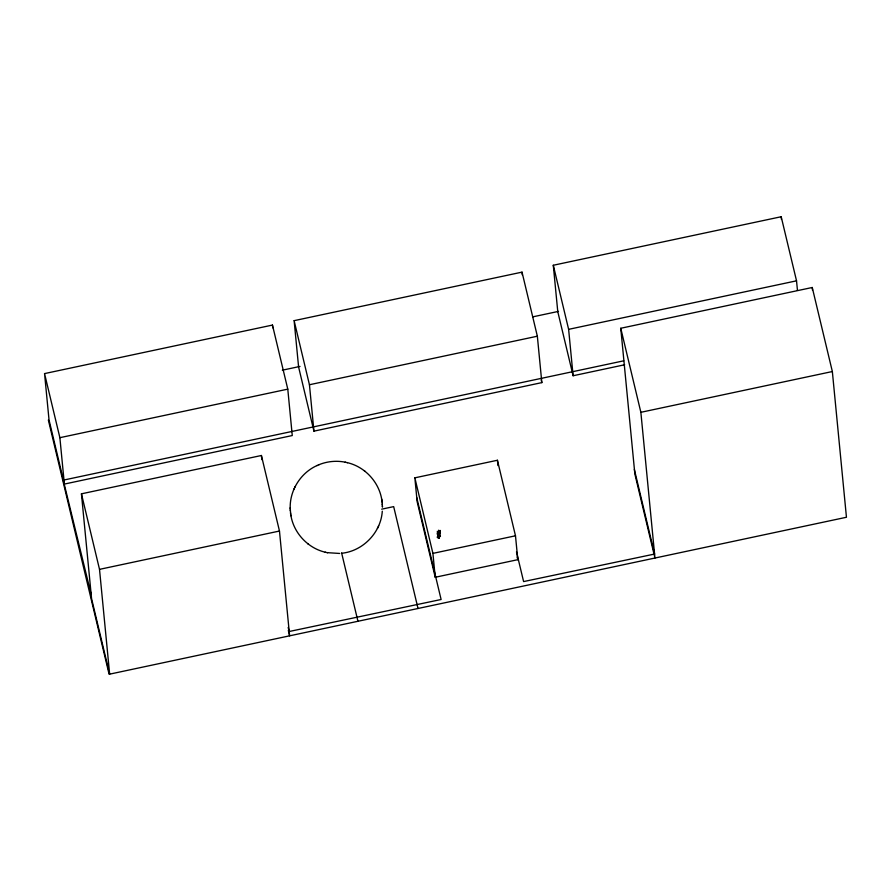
<?xml version="1.0" encoding="UTF-8"?>
<svg xmlns="http://www.w3.org/2000/svg" width="891" height="891" viewBox="0 0 891 891"><rect width="100%" height="100%" fill="white"/><g stroke="black" fill="none" stroke-linecap="round" stroke-linejoin="round"><path stroke-width="1.34" d="M437.425 532.629C437.169 537.975 440.477 534.7 437.793 533.386M440.087 531.069L440.076 530.468M290.221 508.75C289.464 490.618 300.623 472.742 317.241 465.458M439.898 533.798L438.205 535.057L438.016 534.199M437.748 536.816L438.962 536.193M437.548 534.199L437.425 533.252M438.16 534.734L438.55 536.56L438.383 535.903M439.608 531.782L439.419 531.248L439.697 532.595M437.949 535.469L438.06 536.727L439.608 535.847L440.388 536.092L439.163 536.716L440.065 536.493M439.608 533.999L439.853 533.241M382.284 511.189C380.958 532.506 362.971 551.139 341.721 553.255M439.363 536.393L438.673 536.304M439.853 531.838L439.285 531.348L439.475 532.863M438.706 537.24L439.419 537.908L438.817 537.273M438.918 535.836L438.94 535.146L439.007 536.037M438.506 530.357L438.539 530.223M439.218 533.921L439.586 533.063M438.918 534.4L438.238 533.921M438.294 535.725L439.129 535.435M439.218 534.299L439.296 534.01M437.481 534.366L437.938 535.68M438.973 536.538L438.06 536.727L438.695 537.329M438.06 536.783L439.018 536.772M437.236 531.314L437.949 531.949M437.503 533.041L437.681 531.871M439.742 533.72L439.909 533.876M437.815 534.711L437.86 535.547M438.962 534.11L439.274 533.486L438.227 534.466M439.887 533.341L439.798 532.606M439.241 534.8L439.931 534.11M440.444 536.137L439.152 537.028M293.974 489.137L294.342 488.357M294.843 487.277L295.211 486.519M377.428 528.363L377.795 527.606M378.296 526.525L378.664 525.746M439.853 531.571L439.074 531.559M438.261 536.271L439.887 535.691M438.55 533.464L439.452 533.141M438.817 536.46L439.23 536.137M439.152 530.769L439.452 531.537M439.987 530.479L439.285 530.847M437.804 537.485L439.486 536.594M318.822 464.768C327.175 461.304 336.575 460.413 345.441 462.229M316.918 465.592L319.101 464.645M439.352 537.952L438.205 537.886L438.962 538.053M44.55 373.596L272.457 325.07L287.782 389.144L292.27 435.543L64.364 484.08L49.038 419.995L44.55 373.596L59.875 437.681L64.364 484.08M624.658 364.764L573.113 375.746L557.777 311.661L553.289 265.262L781.195 216.736L796.532 280.821L797.456 290.366M294.119 320.66L522.026 272.134L537.351 336.208L541.839 382.618L313.933 431.144L298.608 367.059L294.119 320.66L309.444 384.745L313.933 431.144M282.336 370.188L300.011 366.424M532.64 316.884L558.49 311.382M59.875 437.681L287.782 389.144M573.113 375.746L568.625 329.347L796.532 280.821M309.444 384.745L537.351 336.208M620.76 328.267L640.863 412.31L654.963 558.033L634.86 473.99L620.76 328.267L812.247 287.492L832.35 371.536L846.45 517.259L109.114 674.264L48.348 420.006M623.756 360.81L63.272 480.16L91.105 594.23M81.437 493.826L99.514 569.36L109.649 674.153L91.573 598.618L81.437 493.826L261.408 455.501L279.473 531.036L289.62 635.829L288.328 630.438M640.863 412.31L832.35 371.536M414.85 477.832L497.423 460.257L515.488 535.792L517.805 559.682L435.231 577.268L417.155 501.733L414.85 477.832L432.915 553.378L435.231 577.268M381.66 509.173L393.677 506.623L418.024 608.486M99.514 569.36L279.473 531.036M432.915 553.378L515.488 535.792M438.238 536.794L438.895 537.273M339.683 553.456L327.197 552.654M437.358 536.883L438.205 537.139M438.851 530.824L439.664 531.615M347.122 462.607C364.82 466.628 379.154 482.064 381.827 500.018M290.811 514.864C293.484 532.807 307.818 548.255 325.516 552.275M345.14 462.162L347.457 462.685M325.182 552.197L327.498 552.71M438.584 537.997L437.225 537.24M364.441 470.882L364.998 471.306M307.64 543.577L308.197 543.989M437.893 536.582L437.726 535.513M634.359 469.479L654.584 554.046L523.607 581.578L516.479 551.796M553.289 265.262L568.625 329.347M541.205 379.945L541.839 382.618M517.159 556.986L517.805 559.682M416.754 497.624L441.112 599.498L289.152 631.507L288.183 627.453M341.609 552.899L357.948 621.283M437.581 533.642L437.737 534.232M381.983 501.087L382.451 507.09L382.417 506.133M290.188 507.792L290.655 513.795M381.682 499.06L382.139 502.045M290.499 512.837L290.956 515.811M812.247 287.492L812.514 290.243M781.195 216.736L781.463 219.464M522.026 272.134L522.282 274.862M497.423 460.257L497.935 465.559M272.457 325.07L272.724 327.799M261.408 455.501L261.809 459.633M382.328 504.083L382.362 505.041M290.277 509.83L290.31 510.799"/></g></svg>
